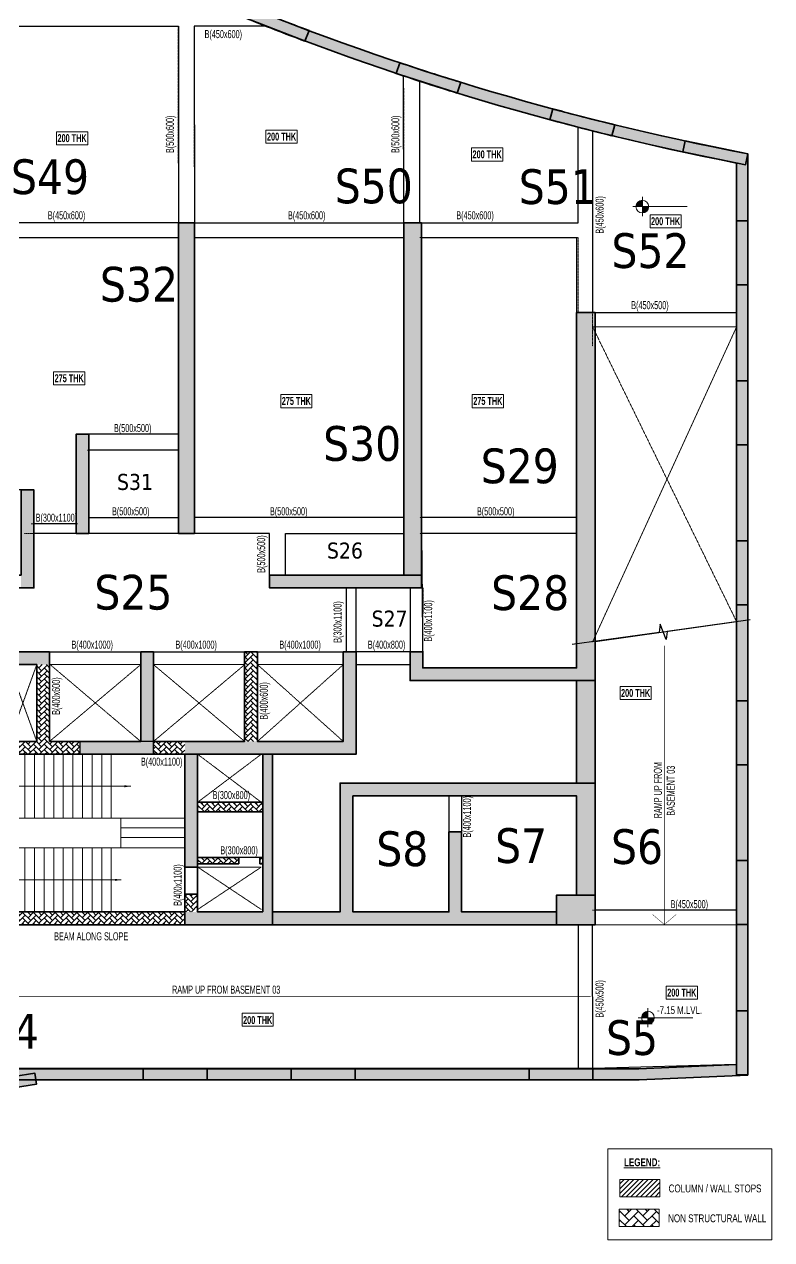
# Model space of a CAD drawing. Header units: millimetres. Extents: x -6 to 67277, y 15 to 62599.
# Drawn here: x 43909 to 67277, y 3937 to 41912 of the extents above; entities that cross this region are included whole.
import ezdxf

# ---------------------------------------------------------------- set-up
doc = ezdxf.new("R2010")
doc.units = ezdxf.units.MM
doc.linetypes.add('HIDDEN', pattern=[0.375, 0.25, -0.125])
doc.linetypes.add('HIDDEN2', pattern=[0.1875, 0.125, -0.0625])
for name, color, linetype, lineweight in [('A-ANNO-DIMS', 8, 'Continuous', 15), ('A-DETL-MISC', 35, 'Continuous', 15), ('A-FLOR-IDEN', 11, 'Continuous', 9), ('A-HIDD-ABVE', 8, 'HIDDEN', 20), ('A-HIDD-BELW', 8, 'HIDDEN2', 20), ('G-____-____-DIMS', 7, 'Continuous', 9), ('G-ANNO-TEXT', 231, 'Continuous', 9), ('S-BEAM', 7, 'Continuous', 18), ('S-BEAM-IDEN', 2, 'Continuous', 9), ('S-COL HATCH', 9, 'Continuous', 0), ('S-COLS', 5, 'Continuous', 35)]:
    doc.layers.add(name, color=color, linetype=linetype, lineweight=lineweight)
doc.layers.add('changes', color=7, linetype='Continuous')
doc.layers.add('SUNK SLAB', color=8, linetype='Continuous')
doc.styles.add('Dim.s & Anno.(Misc.)', font='ARIALN.TTF')
doc.styles.add('Swis721 LtCn BT', font='swisscl.ttf', dxfattribs={"width": 0.9, "height": 233.3551617873649})
doc.styles.add('Swis721 LtCn BT_1', font='swisscl.ttf', dxfattribs={"height": 239.9999999999999})
doc.styles.add('Swis721 LtCn BT_2', font='swisscl.ttf', dxfattribs={"height": 244.9922958397534})
doc.styles.add('Swis721 LtCn BT_B', font='', dxfattribs={"width": 0.9, "height": 246.9183359013865})
doc.styles.get('Swis721 LtCn BT_B').set_extended_font_data('Swis721 LtCn BT', bold=True)
doc.dimstyles.new('A-GFC-100', dxfattribs={"dimscale": 100, "dimtxt": 1.75, "dimasz": 1.5, "dimexe": 1.5, "dimexo": 0, "dimgap": 1, "dimtad": 1, "dimdsep": 46, "dimtxsty": 'Dim.s & Anno.(Misc.)', "dimblk": 'ARCHTICK', "dimcen": 0, "dimdle": 1.5, "dimclrd": 256, "dimclre": 8, "dimclrt": 6, "dimazin": 2, "dimtfac": 1, "dimtix": 1, "dimtmove": 2, "dimatfit": 3, "dimfxl": 1, "dimtolj": 1, "dimlwd": -1, "dimlwe": 9, "dimarcsym": 0})
pattern_1 = [(45, (-31794446.85298591, 20735559.74809882), (0, 169.7056274847714), [360, -120]), (135, (-31794362.00017216, 20735644.60091257), (1.33e-14, 169.7056274847714), [360, -120])]

# ---------------------------------------------------------------- blocks, each defined once
blk = doc.blocks.new('_ARCHTICK')
at = {"color": 0, "linetype": 'ByBlock', "const_width": 0.15}
blk.add_lwpolyline([(-0.5, -0.5), (0.5, 0.5)], dxfattribs=at)
blk = doc.blocks.new('A$C31bf04c8')
at = {"layer": 'S-COL HATCH', "transparency": 33554687}
h = blk.add_hatch(color=256, dxfattribs=at)
h.dxf.hatch_style = 1
edge = h.paths.add_edge_path()
edge.add_line((-12645.22190790623, -10575.19985628128), (46759.53647775203, -10575.19985628128))
edge.add_line((46759.53647775203, -10575.19985628128), (50154.77851886302, -10425.00601053238))
edge.add_line((50154.77851886302, -10425.00601053238), (50154.77851886302, 18362.28214049339))
edge.add_arc((65982.97857690603, 101150.6081447527), 84287.8332837242, 235.3318360843077, 259.1763076908551, ccw=False)
edge.add_arc((-8446.611141368747, 268.2098512127995), 41199.68046838963, 49.9961516128636, 101.0852321286915)
edge.add_line((-16368.03390341252, 40699.19712734222), (-15227.48269014805, 21150.0005850792))
edge.add_line((-15227.48269014805, 21150.0005850792), (-12645.22190790623, 21150.00058484077))
edge.add_line((-12645.22190790623, 21150.00058484077), (-12645.22190790623, -10575.19985628128))
edge = h.paths.add_edge_path(flags=16)
edge.add_line((-12295.22190838307, -10225.19985580444), (46751.79886502772, -10225.19985580444))
edge.add_line((46751.79886502772, -10225.19985580444), (49804.77851838618, -10090.14652299881))
edge.add_line((49804.77851838618, -10090.14652299881), (49804.77851838618, 18073.36296987534))
edge.add_arc((65982.9785742499, 101150.6081398986), 84637.83327854906, 235.3207608542366, 258.9803174311657, ccw=False)
edge.add_arc((-8446.611140910538, 268.2098531685769), 40849.68046623029, 49.97334944151059, 100.6567920093794)
edge.add_line((-16000.76089220494, 40413.33677697181), (-14897.30743341893, 21500.00058507919))
edge.add_line((-14897.30743341893, 21500.00058507919), (-12295.22190838307, 21500.00058460236))
edge.add_line((-12295.22190838307, 21500.00058460236), (-12295.22190838307, -10225.19985580444))
h = blk.add_hatch(color=256, dxfattribs=at)
h.dxf.hatch_style = 1
h.paths.add_polyline_path([(36309.7524298653, 21881.72621195018), (36441.37668698281, 22209.28438184038, -0.0060148017713095), (34576.22656182572, 22931.67414105311), (34444.98130914941, 22605.0591201894, 0.006030345616494)])
h = blk.add_hatch(color=256, dxfattribs=at)
h.dxf.hatch_style = 1
h.paths.add_polyline_path([(41069.59452968091, 20258.57727995887), (41181.79505573586, 20594.16746113077, -0.0060147708890324), (39277.29233469814, 21205.28147134558), (39165.15158186108, 20869.87012461201, 0.0060303457567743)])
h = blk.add_hatch(color=256, dxfattribs=at)
h.dxf.hatch_style = 1
h.paths.add_polyline_path([(45906.3900215365, 18925.80282298103), (46001.80741254613, 19265.37358707189, -0.0060158293301337), (44064.28255045786, 19763.36587971449), (43968.71632428839, 19423.26551262289, 0.006031451040052)])
h = blk.add_hatch(color=256, dxfattribs=at)
h.dxf.hatch_style = 1
h.paths.add_polyline_path([(48195.26784691587, 18762.7021320723), (48125.19449844583, 18419.78854798898), (50084.70069069042, 18019.36941334233), (50154.77403916046, 18362.28299696371)])
h = blk.add_hatch(color=256, dxfattribs=at)
h.dxf.hatch_style = 1
h.paths.add_polyline_path([(50154.77403869479, 16269.2822600007), (49804.77403860167, 16269.2822600007), (49804.77403860167, 14269.2822600007), (50154.77403869479, 14269.2822600007)])
h = blk.add_hatch(color=256, dxfattribs=at)
h.dxf.hatch_style = 1
h.paths.add_polyline_path([(49804.77403860167, 9269.282260000706), (50154.77403869479, 9269.282260000706), (50154.77403869479, 11269.2822600007), (49804.77403860167, 11269.2822600007)])
h = blk.add_hatch(color=256, dxfattribs=at)
h.dxf.hatch_style = 1
h.paths.add_polyline_path([(50154.77403869479, 6269.282260000705), (49804.77403860167, 6269.282260000705), (49804.77403860167, 4269.282260000705), (50154.77403869479, 4269.282260000705)])
h = blk.add_hatch(color=256, dxfattribs=at)
h.dxf.hatch_style = 1
h.paths.add_polyline_path([(50154.77403869479, 1269.282260000706), (49804.77403860167, 1269.282260000706), (49804.77403860167, -730.7177399992943), (50154.77403869479, -730.7177399992943)])
h = blk.add_hatch(color=256, dxfattribs=at)
h.dxf.hatch_style = 1
h.paths.add_polyline_path([(49804.77403860167, -5724.030083488673), (50154.77403916046, -5724.030083488673), (50154.77403916046, -3724.030083488673), (49804.77403860167, -3724.030083488673)])
h = blk.add_hatch(color=256, dxfattribs=at)
h.dxf.hatch_style = 1
h.paths.add_polyline_path([(49804.77467297017, -10420.82390606031), (50154.77467352897, -10420.82390606031), (50154.77467352897, -8420.823906060308), (49804.77467297017, -8420.823906060308)])
h = blk.add_hatch(color=256, dxfattribs=at)
h.dxf.hatch_style = 1
h.paths.add_polyline_path([(31254.68912032992, -10224.03008209169), (31254.68912079558, -10574.03008265048), (33254.68912032992, -10574.03008265048), (33254.68912126124, -10224.03008209169)])
h = blk.add_hatch(color=256, dxfattribs=at)
h.dxf.hatch_style = 1
h.paths.add_polyline_path([(35879.76312229038, -10224.03008209169), (35879.76312275603, -10574.03008265048), (37879.76312229037, -10574.03008265048), (37879.7631232217, -10224.03008209169)])
h = blk.add_hatch(color=256, dxfattribs=at)
h.dxf.hatch_style = 1
h.paths.add_polyline_path([(43314.71465666219, -10224.03008618206), (43314.71465712786, -10574.03008674085), (45314.7146566622, -10574.03008674085), (45314.71465759351, -10224.03008618206)])
h = blk.add_hatch(color=256, dxfattribs=at)
h.dxf.hatch_style = 1
h.paths.add_polyline_path([(25885.91601011902, -10678.2072516866), (25941.59233068675, -11023.75051563233), (27916.12526924908, -10705.60011218861), (27860.44894868136, -10360.05684824288)])
at = {"layer": 'S-COLS', "elevation": -6.406737e-10}
blk.add_lwpolyline([(-12645.22190790623, -10575.19985628128), (46759.53647775203, -10575.19985628128), (50154.77851886302, -10425.00601053238), (50154.77851886302, 18362.28214049339, -0.104418166803797), (18038.15277118236, 31827.21730065346, 0.2266855225477514), (-16368.03390341252, 40699.19712734222), (-15227.48269014805, 21150.0005850792), (-12645.22190790623, 21150.00058484077)], format="xyb", close=True, dxfattribs=at)
at = {"layer": 'S-COLS'}
blk.add_lwpolyline([(-12295.22190838307, -10225.19985580444), (46751.79886502772, -10225.19985580444), (49804.77851838618, -10090.14652299881), (49804.77851838618, 18073.36296987534, -0.1036025941680122), (17825.60995406657, 31548.66370105744, 0.2248253873117498), (-16000.76089220494, 40413.33677697181), (-14897.30743341893, 21500.00058507919), (-12295.22190838307, 21500.00058460236)], format="xyb", close=True, dxfattribs=at)
at = {"layer": 'S-COLS', "elevation": -4.87149e-10}
for points in [[(36441.37667029351, 22209.28438807651, -0.0060148017177295), (34576.22656182572, 22931.67414105311), (34444.98130914941, 22605.0591201894, 0.006030345616494), (36309.7524298653, 21881.72621195018), (36441.37668705732, 22209.28438202292)], [(39165.15159862116, 20869.87011900917, 0.0060303457034982), (41069.59452968091, 20258.57727995887), (41181.79505573586, 20594.16746113077, -0.0060147708890324), (39277.29233469814, 21205.28147134558), (39165.15158185736, 20869.8701245971)], [(46001.80739581585, 19265.37359115854, -0.0060158292783498), (44064.28255045786, 19763.36587971449), (43968.71632428839, 19423.26551262289, 0.006031451040052), (45906.3900215365, 18925.80282298103), (46001.80741257966, 19265.37358719855)]]:
    blk.add_lwpolyline(points, format="xyb", dxfattribs=at)
for points in [[(48195.26784691587, 18762.7021320723), (50154.77403916046, 18362.28299696371), (50084.70069069042, 18019.36941334233), (48125.19449844583, 18419.78854798898), (48195.26784691587, 18762.7021320723)], [(25885.91601011902, -10678.2072516866), (25941.59233068675, -11023.75051563233), (27916.12526924908, -10705.60011218861), (27860.44894868136, -10360.05684824288), (25885.91601011902, -10678.2072516866)]]:
    blk.add_lwpolyline(points, dxfattribs=at)
at = {"layer": 'S-COLS'}
for points, elevation in [([(49804.77403860167, 16269.2822600007), (50154.77403869479, 16269.2822600007), (50154.77403869479, 14269.2822600007), (49804.77403860167, 14269.2822600007)], -4.87149e-10), ([(49804.77403860167, 11269.2822600007), (50154.77403869479, 11269.2822600007), (50154.77403869479, 9269.282260000706), (49804.77403860167, 9269.282260000706)], -4.87149e-10), ([(49804.77403860167, 6269.282260000705), (50154.77403869479, 6269.282260000705), (50154.77403869479, 4269.282260000705), (49804.77403860167, 4269.282260000705)], -4.87149e-10), ([(49804.77403860167, 1269.282260000706), (50154.77403869479, 1269.282260000706), (50154.77403869479, -730.7177399992943), (49804.77403860167, -730.7177399992943)], -4.87149e-10), ([(49804.77403860167, -3724.030083488673), (50154.77403916046, -3724.030083488673), (50154.77403916046, -5724.030083488673), (49804.77403860167, -5724.030083488673)], -4.87149e-10), ([(49804.77467297017, -8420.823906060308), (50154.77467352897, -8420.823906060308), (50154.77467352897, -10420.82390606031), (49804.77467297017, -10420.82390606031)], -4.86958e-10), ([(31254.68912032992, -10224.03008209169), (33254.68912126124, -10224.03008209169), (33254.68912032992, -10574.03008265048), (31254.68912079558, -10574.03008265048)], -4.87149e-10), ([(35879.76312229038, -10224.03008209169), (37879.7631232217, -10224.03008209169), (37879.76312229037, -10574.03008265048), (35879.76312275603, -10574.03008265048)], -4.87149e-10), ([(43314.71465666219, -10224.03008618206), (45314.71465759351, -10224.03008618206), (45314.7146566622, -10574.03008674085), (43314.71465712786, -10574.03008674085)], 3.293981e-10)]:
    blk.add_lwpolyline(points, close=True, dxfattribs=dict(at, elevation=elevation))
blk = doc.blocks.new('Spot Elevations - M_Spot Elevation - Target Filled-23738-FIRST FLOOR  FRAMING PLAN _NTA_')
at = {"layer": 'G-____-____-DIMS'}
h = blk.add_hatch(color=256, dxfattribs=at)
edge = h.paths.add_edge_path(flags=0)
edge.add_line((1.6e-15, 0), (-1.999999999999998, 0))
edge.add_arc((-2.6e-15, 1.9e-15), 1.999999999999994, 90.00000000000023, 180.0000000000001, ccw=False)
edge.add_line((1.6e-15, 1.999999999999998), (1.6e-15, 0))
h = blk.add_hatch(color=256, dxfattribs=at)
edge = h.paths.add_edge_path(flags=0)
edge.add_line((1.6e-15, 0), (2.000000000000003, 0))
edge.add_arc((9e-15, -5.8e-15), 1.999999999999992, 269.9999999999993, 359.99999999999983, ccw=False)
edge.add_line((1.6e-15, -1.999999999999999), (1.6e-15, 0))
for p, q in [((-2.999999999999997, 0), (14, 0)), ((1.9e-15, -2.999999999999999), (1.9e-15, 2.999999999999999))]:
    blk.add_line(p, q, dxfattribs=at)
blk.add_circle((1.6e-15, 0), 2.000000000000001, dxfattribs=at)
blk = doc.blocks.new('A$C0921b736')
at = {"layer": 'S-COL HATCH', "transparency": 33554687}
h = blk.add_hatch(color=256, dxfattribs=at)
h.dxf.hatch_style = 1
h.paths.add_polyline_path([(40725.02864983677, 12975.20534372329), (40225.0033364594, 12975.20534372329), (40225.0033364594, 22675.20470356941), (40725.02864983677, 22675.20470356941)])
h = blk.add_hatch(color=256, dxfattribs=at)
h.dxf.hatch_style = 1
h.paths.add_polyline_path([(43075.00274947285, 11675.21372389793), (43075.00274947285, 11275.20037937164), (47825.00000723079, 11275.19818034023), (47825.00000723079, 11675.21152486652)])
h.paths.add_polyline_path([(47825.00030091405, 22675.20278692245), (47275.00030043721, 22675.20278692245), (47275.00000265241, 11675.21276182309), (47825.00000312924, 11675.21276182309)])
h = blk.add_hatch(color=256, dxfattribs=at)
h.dxf.hatch_style = 1
h.paths.add_polyline_path([(53250.00261548161, 8375.199839565903), (53250.00645974278, 19875.20501825586), (52675.00646021962, 19875.20503497123), (52675.00266996026, 8775.19985628128), (47865.00030091405, 8775.19985628128), (47865.00030091405, 9275.199857234955), (47464.94573882222, 9275.19985723123), (47464.94573882222, 8375.199856277555)])
h = blk.add_hatch(color=256, dxfattribs=at)
h.dxf.hatch_style = 1
h.paths.add_polyline_path([(37425.00368236005, 16075.19993472099), (37025.00355246663, 16075.19992899895), (37025.0036931336, 12975.20483279228), (37425.0036931336, 12975.20483279228)])
h = blk.add_hatch(color=256, dxfattribs=at)
h.dxf.hatch_style = 1
h.paths.add_polyline_path([(35305.00352004171, 11675.19985628128), (35305.00352004171, 11275.19985723495), (35705.00352004171, 11275.19985723495), (35705.00352004171, 14335.19997906685), (35305.00352004171, 14335.19997906685)])
h = blk.add_hatch(color=256, dxfattribs=at)
h.dxf.hatch_style = 1
h.paths.add_polyline_path([(36195.00383475423, 9275.199857234955), (32424.98373511434, 9275.199857234955), (32424.98373511434, 8875.199853420258), (36195.00383475423, 8875.199853420258)])
h = blk.add_hatch(color=256, dxfattribs=at)
h.dxf.hatch_style = 1
h.paths.add_polyline_path([(39445.00383475423, 9275.199857234955), (39045.00383378938, 9275.199857234955), (39045.00383378938, 6475.199453752487), (39445.00383475423, 6475.199453752487)])
h = blk.add_hatch(color=256, dxfattribs=at)
h.dxf.hatch_style = 1
h.paths.add_polyline_path([(40425.00396037474, 6075.199857231229), (40425.00396037474, 6475.199857234954), (45379.36065390706, 6475.199857234954), (45379.35989345982, 9275.19929081574), (45779.36065390706, 9275.19929081574), (45779.36065390706, 6075.199853420258)])
at = {"layer": 'S-COL HATCH'}
h = blk.add_hatch(dxfattribs=at)
h.set_pattern_fill('AR-HBONE', color=256, scale=30)
h.set_pattern_definition(pattern_1)
h.paths.add_polyline_path([(42695.00383379683, 6475.199453752487), (42295.00383093953, 6475.199453752487), (42295.00383093953, 9275.199857234955), (42695.00383379683, 9275.199857234955)])
h = blk.add_hatch(dxfattribs=at)
h.set_pattern_fill('AR-HBONE', color=256, scale=30)
h.set_pattern_definition(pattern_1)
h.paths.add_polyline_path([(34925.00383475423, 8875.199451070279), (34625.00383475423, 8875.199451070279), (34625.00383378938, 7775.199857234955), (32825.00347719714, 7775.199370574206), (32825.003389325, 8100.199857234954), (32525.00383475423, 8100.199857234954), (32525.00383475423, 7397.699796199798), (32825.0035792552, 7397.699796199798), (32825.00317355618, 7475.199857234954), (34625.00383378566, 7475.199857234954), (34625.00384004042, 6375.199853420258), (32825.00382754952, 6375.199853420258), (32825.00382754952, 6452.699792385101), (32525.00383475423, 6452.699792385101), (32525.00383378938, 6075.199857242406), (37145.00383379311, 6075.199853420258), (37145.00383379311, 6475.199453752487), (34925.00383378938, 6475.199453752487)])
h = blk.add_hatch(dxfattribs=at)
h.set_pattern_fill('AR-HBONE', color=256, scale=30)
h.set_pattern_definition(pattern_1)
h.paths.add_polyline_path([(36195.00383378938, 6475.199453752487), (35795.00383093953, 6475.199453752487), (35795.00383093953, 8875.199445910752), (36195.00383378938, 8875.199445910752)])
at = {"layer": 'S-COL HATCH', "transparency": 33554687}
h = blk.add_hatch(color=256, dxfattribs=at)
h.dxf.hatch_style = 1
h.paths.add_polyline_path([(39445.00343366712, 6475.199453752487), (37145.00383379311, 6475.199453752487), (37145.00383379311, 6075.199857234955), (39445.00343366712, 6075.199857234955)])
at = {"layer": 'S-COL HATCH'}
h = blk.add_hatch(dxfattribs=at)
h.set_pattern_fill('AR-HBONE', color=256, scale=30)
h.set_pattern_definition(pattern_1)
h.paths.add_polyline_path([(39445.00343366712, 6475.199453752487), (40425.00396037474, 6475.199453752487), (40425.00396037474, 6075.199853420258), (39445.00343366712, 6075.199853420258)])
at = {"layer": 'S-COL HATCH', "transparency": 33554687}
h = blk.add_hatch(color=256, dxfattribs=at)
h.dxf.hatch_style = 1
h.paths.add_polyline_path([(40425.00396037474, 6075.199853420258), (40825.00016829744, 6075.199853420258), (40825.00396037474, 6075.197065066546), (40825.00396037474, 4575.199855804443), (40825.00395882874, 4575.199855804443), (40825.00395882874, 4275.199855804443), (40825.00395968184, 2550.19985723123), (40425.00396037474, 2550.19985723123)])
h = blk.add_hatch(color=256, dxfattribs=at)
h.dxf.hatch_style = 1
h.paths.add_polyline_path([(42864.97400055453, 6075.199853420258), (43164.94573846459, 6075.199853420258), (43164.94573846459, 750), (42864.94573852047, 750), (40425.00396037474, 750), (40425.00396037474, 1150), (42864.94757630303, 1150), (42864.95538688451, 2850.000059019775), (42864.96354975551, 2850.000059001148), (42864.95549358055, 2850.005689714104)])
h = blk.add_hatch(color=256, dxfattribs=at)
h.dxf.hatch_style = 1
h.paths.add_polyline_path([(52675.00135013833, 4775.19985723868), (52675.00030091404, 1674.807420015335), (53250.00030043721, 1674.807420015335), (53250.00154577195, 5175.197100766003), (45279.36065390706, 5175.199856281281), (45279.36065390706, 1149.942919988185), (43164.94764410331, 1149.942919988185), (43164.94573852792, 749.9999992847441), (52050.00030043721, 749.9999992847441), (52050.00030043721, 1149.942919988185), (49079.36065390706, 1149.942919988185), (49079.36065390706, 3647.810049057007), (48679.32475188374, 3647.810049057007), (48679.32475188374, 1149.942919988185), (45679.36065390706, 1149.942919988185), (45679.36065390706, 4775.199857234954)])
at = {"layer": 'S-COL HATCH'}
h = blk.add_hatch(dxfattribs=at)
h.set_pattern_fill('AR-HBONE', color=256, scale=30)
h.set_pattern_definition(pattern_1)
h.paths.add_polyline_path([(40825.00395882874, 4275.199855804443), (42864.96193709224, 4275.199855916201), (42864.96331324428, 4575.199855916202), (40825.00395882874, 4575.199855804443)])
h = blk.add_hatch(dxfattribs=at)
h.set_pattern_fill('AR-HBONE', color=256, scale=30)
h.set_pattern_definition(pattern_1)
h.paths.add_polyline_path([(42114.95826495439, 2850.000288724899), (42114.95826447754, 2650.000288724899), (40825.0039601624, 2650.048025220633), (40825.0039601624, 2850.000288724899)])
h = blk.add_hatch(dxfattribs=at)
h.set_pattern_fill('AR-HBONE', color=256, scale=30)
h.set_pattern_definition(pattern_1)
h.paths.add_polyline_path([(42764.95659396052, 2850.000288724899), (42864.95539010316, 2850.000059001148), (42864.95447120815, 2650.000059001148), (42764.95659396052, 2650.000288963318)])
h = blk.add_hatch(dxfattribs=at)
h.set_pattern_fill('AR-HBONE', color=256, scale=30)
h.set_pattern_definition(pattern_1)
h.paths.add_polyline_path([(40425.00396037474, 1700.045884158462), (40825.00396037474, 1700.045884158462), (40825.00396037474, 1150), (40425.00396037474, 1150)])
at = {"layer": 'S-COL HATCH', "transparency": 33554687}
h = blk.add_hatch(color=256, dxfattribs=at)
h.dxf.hatch_style = 1
h.paths.add_polyline_path([(53250.00030043721, 1674.807420015335), (53250.00030043721, 749.9999992847441), (52050.00030043721, 749.9999992847441), (52050.00030043721, 1674.807420015335)])
at = {"layer": 'S-COL HATCH'}
h = blk.add_hatch(dxfattribs=at)
h.set_pattern_fill('AR-HBONE', color=256, scale=30)
h.set_pattern_definition(pattern_1)
h.paths.add_polyline_path([(40425.00396037474, 1150), (32825.00383379311, 1150), (32825.00383379311, 750), (40425.00396037474, 750)])
at = {"layer": 'changes'}
blk.add_lwpolyline([(39445.00343366712, 6475.199453752487), (37145.00383379311, 6475.199453752487), (37145.00383379311, 6075.199857234955), (39445.00343366712, 6075.199857234955)], close=True, dxfattribs=at)
at = {"layer": 'S-COLS'}
for p, q in [((40825.00396037474, 2550.19985723123), (40425.00781095028, 2550.19985723123)), ((40825.00396037474, 1700.045884158462), (40425.00396037474, 1700.045884158462))]:
    blk.add_line(p, q, dxfattribs=at)
for points in [[(29725.00351956487, 11275.19985723495), (29725.00351956487, 22675.19536566734), (30125.0035200417, 22675.19536566734), (30125.0035200417, 15825.19997811317), (31675.00752595067, 15825.19997811317), (31675.00752595067, 15425.19675477594), (30125.0035200417, 15425.19675477594), (30125.0035200417, 12785.19997835159), (32805.00351813436, 12785.19997835159), (32805.00351813436, 11675.19985628128), (35305.00352004171, 11675.19985628128), (35305.00352004171, 14335.19997906685), (35705.00352004171, 14335.19997906685), (35705.00352004171, 11275.19985723495), (29725.00351956487, 11275.19985723495)], [(47825.00000312924, 11675.21276182309), (47825.00030091405, 22675.20278692245), (47275.00030043721, 22675.20278692245), (47275.00000265241, 11675.21276182309), (47825.00000312924, 11675.21276182309)], [(36195.00383475423, 9275.199857234955), (32424.98373511434, 9275.199857234955)], [(34625.00383475423, 6075.199853420258), (45779.36065390706, 6075.199853420258), (45779.36065390706, 9275.199857234955), (45379.36065390706, 9275.199857234955), (45379.36065390706, 6475.199857234954), (42695.00383475422, 6475.199857234954), (42695.00383475422, 9275.199857234955)], [(39045.00383093953, 9275.199857234955), (39045.00383093953, 6475.199857234954), (36195.00383475423, 6475.199857234954), (36195.00383475423, 9275.199857234955)], [(39445.00383475423, 9275.199857234955), (39045.00383093953, 9275.199857234955)], [(42295.00383093953, 9275.199857234955), (42295.00383093953, 6475.199857234954), (39445.00383475423, 6475.199857234954), (39445.00383475423, 9275.199857234955)], [(42695.00383475422, 9275.199857234955), (42295.00383093953, 9275.199857234955)], [(40825.00396037474, 750), (40425.00396037474, 750), (40425.00396037474, 6075.199857231229)], [(40825.00396037474, 6075.199857231229), (40825.00396037474, 1150)], [(43164.97111108898, 6075.199857234955), (43164.94573852792, 750), (42864.94573852047, 750)], [(42864.94757630303, 1150), (42864.97020493075, 6075.199857234955)], [(53250.00154577195, 5175.197100661694), (53250.00030043721, 1674.807420015335), (52675.00030091404, 1674.807420015335), (52675.00135013833, 4775.19985723868), (45679.36065390706, 4775.199857234954), (45679.36065390706, 1149.942919988185), (48679.32475188374, 1149.942919988185), (48679.32475188374, 3647.810049057007), (49079.36065390706, 3647.810049057007), (49079.36065390706, 1149.942919988185), (52050.00030043721, 1149.942919988185), (52050.00030043721, 749.9999992847441), (43164.94573852792, 749.9999992847441)], [(43164.94764410331, 1149.942919988185), (45279.36065390706, 1149.942919988185), (45279.36065390706, 5175.199856281281), (53250.00154577195, 5175.197100766003)], [(40825.00290454179, 2850.000288724899), (42114.95826495439, 2850.000288724899)], [(42114.95826495439, 2850.000288724899), (42114.95826447754, 2650.000288724899)], [(42764.95826400071, 2650.000288963318), (42764.95826400071, 2850.000288724899)], [(42764.95826400071, 2850.000288724899), (42864.96354975551, 2850.000059001148)], [(42114.95826400071, 2650.000288724899), (40825.0001097992, 2650.048025369644)], [(42864.95446886867, 2650.000059001148), (42764.95826113968, 2650.000288963318)], [(32825.00383379311, 1150), (40425.00396037474, 1150), (40425.00396037474, 750), (30125.00351956487, 750)], [(40825.00396037474, 1150), (42864.94573852047, 1150)], [(42864.94573852047, 750), (40825.00396037474, 750)]]:
    blk.add_lwpolyline(points, dxfattribs=at)
for points, elevation in [([(40725.02864983677, 12975.20534372329), (40225.0033364594, 12975.20534372329), (40225.0033364594, 22675.20470356941), (40725.02864983677, 22675.20470356941)], -7.379508e-10), ([(37425.00368236005, 16075.19993472099), (37025.00355246663, 16075.19992899895), (37025.0036931336, 12975.20483279228), (37425.0036931336, 12975.20483279228)], -7.381996e-10), ([(43075.00274947285, 11675.21372389793), (47825.00000723079, 11675.21152486652), (47825.00000723079, 11275.19818034023), (43075.00274947285, 11275.20037937164)], -4.083295e-10), ([(53250.00030043721, 749.9999992847441), (52050.00030043721, 749.9999992847441), (52050.00030043721, 1674.807420015335), (53250.00030043721, 1674.807420015335)], 4.083295e-10)]:
    blk.add_lwpolyline(points, close=True, dxfattribs=dict(at, elevation=elevation))
for points in [[(53250.00261548161, 8375.19985628128), (47464.94573882222, 8375.199856277555), (47464.94573882222, 9275.19985723123), (47865.00030091405, 9275.199857234955), (47865.00030091405, 8775.19985628128), (52675.00266996026, 8775.19985628128), (52675.00646021962, 19875.20503497123), (53250.00645974278, 19875.20503497123)], [(35795.00383093953, 6475.199857234954), (34925.00383475423, 6475.199857234954), (34925.00383475423, 8875.199853420258), (35795.00383093953, 8875.199853420258)], [(40825.00395882874, 4575.199855804443), (42864.96331324428, 4575.199855916202), (42864.96193709224, 4275.199855916201), (40825.00395882874, 4275.199855804443)]]:
    blk.add_lwpolyline(points, close=True, dxfattribs=at)
blk = doc.blocks.new('A$C40398dd4')
at = {"layer": 'A-ANNO-DIMS', "ltscale": 500, "elevation": 4.012329e-10}
blk.add_lwpolyline([(5809.928524971009, 999.960521697998), (6600.000063419343, 1000.017378807068), (6599.994907855988, 1564.949750185013)], dxfattribs=at)
at = {"layer": 'A-DETL-MISC'}
for p, q in [((2300.000124931335, 4925.211443424225), (2300.000124931335, 2925.211443424225)), ((2600.000124931336, 4925.211443424225), (2600.000124931336, 2925.211443424225)), ((2900.000124931336, 4925.211443424225), (2900.000124931336, 2925.211443424225)), ((3200.000126838684, 4925.211443424225), (3200.000126838684, 2925.211443424225)), ((3500.000124931336, 4925.211443424225), (3500.000124931336, 2925.211443424225)), ((3800.000124931336, 4925.211443424225), (3800.000124931336, 2925.211443424225)), ((4100.000124931336, 4925.211443424225), (4100.000124931336, 2925.211443424225)), ((4400.000124931335, 4925.211443424225), (4400.000124931335, 2925.211443424225)), ((4700.000126838683, 4925.211443424225), (4700.000126838683, 2925.211443424225)), ((5000.000124931336, 4925.211443424225), (5000.000124931336, 2925.211443424225)), ((5300.000124931336, 4925.109315156936), (5300.000124931336, 2925.223028182984)), ((2300.000124931335, 0.0057928562164307), (2300.000124931335, 2000.005792856216)), ((2600.000124931336, 0.0057928562164307), (2600.000124931336, 2000.005792856216)), ((2900.000124931336, 0.0057928562164307), (2900.000124931336, 2000.005792856216)), ((3200.000126838684, 0.0057928562164307), (3200.000126838684, 2000.005792856216)), ((3500.000124931336, 0.0057928562164307), (3500.000124931336, 2000.005792856216)), ((3800.000124931336, 0.0057928562164307), (3800.000124931336, 2000.005792856216)), ((4100.000124931336, 0.0057928562164307), (4100.000124931336, 2000.005792856216)), ((4400.000124931335, 0.0057928562164307), (4400.000124931335, 2000.005792856216)), ((4700.000126838683, 0.0057928562164307), (4700.000126838683, 2000.005792856216)), ((5000.000124931336, 0.0057928562164307), (5000.000124931336, 2000.005792856216)), ((5300.000124931336, 0.1079204082489014), (5300.000124931336, 1999.994207382202))]:
    blk.add_line(p, q, dxfattribs=at)
for points in [[(2000.000124931335, 2925.217235565185), (0, 2925.217235565185)], [(5599.999998569488, 2925.217235565185), (7600.000124931336, 2925.217235565185)], [(2000.000124931335, 2625.217235565186), (0, 2625.217235565186)], [(2000.000124931335, 2325.217235326767), (0, 2325.217235326767)], [(5599.999998569488, 2625.217235565186), (7600.000124931336, 2625.217235565186)], [(5599.999998569488, 2325.217235326767), (7600.000124931336, 2325.217235326767)]]:
    blk.add_lwpolyline(points, dxfattribs=at)
blk.add_lwpolyline([(5599.999998569488, 2925.217235565185), (5599.999998569488, 2000.011585474014), (2000.000124931335, 2000.005792856216), (2000.000124931335, 2925.211443424225)], close=True, dxfattribs=at)
at = {"layer": 'A-DETL-MISC', "elevation": 4.012329e-10}
for points in [[(2000.000124931335, 2000.011585474014), (0, 2000.011585474014)], [(5599.999998569488, 2000.011585474014), (7600.000124931336, 2000.011585474014)]]:
    blk.add_lwpolyline(points, dxfattribs=at)
at = {"layer": 'A-ANNO-DIMS', "ltscale": 500}
for points in [[(1688.385704517364, 3925.211443424225), (5509.928524971009, 3925.16617178917)], [(6599.994907855988, 1564.949750185013), (6600.040178775788, 3126.397791862488)], [(1988.385702610016, 1000.005792856216), (5809.928524971009, 999.960521697998)]]:
    blk.add_leader(points, dimstyle='A-GFC-100', override={"dimasz": 2, "dimtad": 0, "dimfxl": 0.18, "dimarcsym": 1}, dxfattribs=at)

msp = doc.modelspace()

# ---------------------------------------------------------------- hatches: boundary and pattern name
at = {"layer": 'S-COL HATCH', "transparency": 33554687}
h = msp.add_hatch(color=256, dxfattribs=at)
h.dxf.hatch_style = 1
h.paths.add_polyline_path([(61753.7375004854, 21404.08202768591), (61178.73623514584, 21404.08202768591), (61178.73637342862, 18204.07937156137), (61753.73763876817, 18204.07937156137)])
at = {"layer": 'SUNK SLAB'}
h = msp.add_hatch(dxfattribs=at)
h.set_pattern_fill('ANSI31', color=8, scale=850, style=0)
h.set_pattern_definition([(45, (-31296073.27782018, 20970834.40427014), (-75.13009550107068, 75.13009550107068), [])])
h.paths.add_polyline_path([(63776.95408479533, 5820.938456983384), (63776.95408479533, 5279.707469062026), (62527.26834208927, 5279.707469062026), (62527.26834208927, 5820.938456983384)], flags=0)
h = msp.add_hatch(dxfattribs=at)
h.set_pattern_fill('AR-HBONE', color=8, scale=50, style=0)
h.set_pattern_definition([(45, (-31296089.86046204, 20968416.64429624), (0, 282.842712474619), [600, -200]), (135, (-31295948.4391058, 20968558.06565249), (2.22e-14, 282.842712474619), [600, -200])])
h.paths.add_polyline_path([(63760.37144294045, 4888.050576497879), (63760.37144294045, 4346.819588576521), (62510.68570023439, 4346.819588576521), (62510.68570023439, 4888.050576497879)], flags=0)

# ---------------------------------------------------------------- linework, layer by layer
at = {"elevation": -1.1425069e-09}
msp.add_lwpolyline([(66608.29196046702, 23308.96123401922), (64006.85805787555, 22945.18068720502), (63979.58306373319, 22688.93407806483), (63786.54212714395, 23166.80455926535), (63759.26713300905, 22910.55795012516), (61039.58572037182, 22530.24185196784)], dxfattribs=at)
at = {"layer": 'A-FLOR-IDEN', "color": 8, "flags": 128}
for points, elevation in [([(45891.18076039515, 38557.57260545072), (45891.18076039515, 38145.74720862609), (44913.68076039514, 38145.74720862609), (44913.68076039514, 38557.57260545072)], -7.376485e-10), ([(45891.18076039515, 38557.57260545072), (45891.18076039515, 38145.74720862609), (44913.68076039514, 38145.74720862609), (44913.68076039514, 38557.57260545072)], -7.376485e-10), ([(52442.68076039515, 38606.07260545072), (52442.68076039515, 38194.24720862609), (51465.18076039514, 38194.24720862609), (51465.18076039514, 38606.07260545072)], -7.376485e-10), ([(52442.68076039515, 38606.07260545072), (52442.68076039515, 38194.24720862609), (51465.18076039514, 38194.24720862609), (51465.18076039514, 38606.07260545072)], -7.376485e-10), ([(58867.68076039515, 38050.57260545072), (58867.68076039515, 37638.74720862609), (57890.18076039514, 37638.74720862609), (57890.18076039514, 38050.57260545072)], -7.376485e-10), ([(58867.68076039515, 38050.57260545072), (58867.68076039515, 37638.74720862609), (57890.18076039514, 37638.74720862609), (57890.18076039514, 38050.57260545072)], -7.376485e-10), ([(64449.68076039514, 35961.57260545072), (64449.68076039514, 35549.74720862609), (63472.18076039514, 35549.74720862609), (63472.18076039514, 35961.57260545072)], -7.376485e-10), ([(64449.68076039514, 35961.57260545072), (64449.68076039514, 35549.74720862609), (63472.18076039514, 35549.74720862609), (63472.18076039514, 35961.57260545072)], -7.376485e-10), ([(45800.88153961709, 31055.60618872669), (45800.88153961709, 30643.78079190206), (44823.38153961709, 30643.78079190206), (44823.38153961709, 31055.60618872669)], -1.2247975e-09), ([(52903.8815396171, 30345.60618872669), (52903.8815396171, 29933.78079190206), (51926.38153961709, 29933.78079190206), (51926.38153961709, 30345.60618872669)], -1.2247975e-09), ([(58890.8815396171, 30345.60618872669), (58890.8815396171, 29933.78079190206), (57913.38153961709, 29933.78079190206), (57913.38153961709, 30345.60618872669)], -1.2247975e-09), ([(51694.63039727173, 11017.54089493405), (51694.63039727173, 10605.71549810942), (50717.13039727173, 10605.71549810942), (50717.13039727173, 11017.54089493405)], -1.1459779e-09)]:
    msp.add_lwpolyline(points, close=True, dxfattribs=dict(at, elevation=elevation))
for points in [[(63512.0153947439, 21222.15133121339), (63512.0153947439, 20810.32593438875), (62534.51539474389, 20810.32593438875), (62534.51539474389, 21222.15133121339)], [(64955.51539703122, 11859.65133121338), (64955.51539703122, 11447.82593438875), (63978.01539703122, 11447.82593438875), (63978.01539703122, 11859.65133121338)]]:
    msp.add_lwpolyline(points, close=True, dxfattribs=at)
at = {"layer": 'A-HIDD-ABVE', "linetype": 'HIDDEN'}
for p, q in [((61678.73392369262, 22619.61936129731, -1.1425069e-09), (66179.15522648803, 32455.24833317202, -1.4752969e-09)), ((61678.81386889181, 32455.2483331683, -1.4753017e-09), (66179.15522648803, 23248.95140805942, -1.1425069e-09)), ((44298.73353048822, 21905.24275327947, -1.5541164e-09), (43428.73353049568, 19505.24275327947, -1.5541164e-09)), ((44298.73353049567, 19505.24275327947, -1.5541164e-09), (43428.73353048823, 21905.24275327947, -1.5541164e-09)), ((47548.7340062674, 21905.24315676194, -1.5541164e-09), (44698.7340062674, 19505.24275327947, -1.5541164e-09)), ((47548.7340062674, 19505.24275327947, -1.5541164e-09), (44718.73400626741, 21905.24315681037, -1.5582992e-09)), ((50798.7335307788, 21905.24315676194, -1.5541164e-09), (47948.73313066027, 19505.24275327947, -1.5499337e-09)), ((50798.7335307788, 19505.24315676194, -1.5541164e-09), (47948.73313066027, 21905.24275327947, -1.5499337e-09)), ((53883.09035060219, 21905.24315676194, -1.5541164e-09), (51198.73353049568, 19505.24315676194, -1.5541164e-09)), ((53883.09035060219, 19505.24315676194, -1.5541164e-09), (51198.73353049568, 21905.24315652353, -1.5541164e-09)), ((49328.7348692905, 19105.24090495061, -1.5541164e-09), (51318.6942199882, 17605.24338516694, -1.5541164e-09)), ((49328.74142598024, 17605.24315533143, -1.5541164e-09), (51318.67729130051, 19105.24067599427, -1.5533665e-09)), ((49328.73486242852, 15580.0435877974, -1.5541164e-09), (51318.67526122591, 14254.90185627442, -1.5533665e-09)), ((49328.7375646945, 14254.89152798157, -1.5541164e-09), (51318.67343867979, 15580.04358852755, -1.5541164e-09))]:
    msp.add_line(p, q, dxfattribs=at)
at = {"layer": 'changes', "color": 1}
for points, elevation in [([(42171.30933148823, 41855.24800191548), (48728.73822146318, 41855.24800191548), (48728.73822146318, 35704.08687497404), (42171.30933148823, 35704.08687497404)], -1.4147888e-09), ([(42178.73840504548, 35255.24608716097), (48728.73822146318, 35255.2460871349), (48728.73822146318, 29105.24323496323), (45528.73843747041, 29104.08210040357), (45528.73856447301, 26305.24821814996), (44208.73840504548, 26305.24821814996), (44208.73840504548, 27364.08215047148), (42178.73840504548, 27365.24327930909)], -1.5541164e-09), ([(49228.76353484055, 35255.2460871349), (55778.73493642024, 35255.2460871349), (55778.73493642024, 26505.24821814996), (49228.76353484055, 26505.24821814996)], -2.2920672e-09), ([(56328.73517377338, 35255.24608511951), (61178.73517939857, 35255.24608511951), (61178.73517939857, 26505.24821814996), (56328.73517377338, 26505.24821814996)], -1.5541164e-09), ([(48728.73424101284, 28605.24323496324), (45928.73857639394, 28605.24323496324), (45928.73857639394, 26505.24821814996), (48728.73424101284, 26505.24821814996)], -2.2920672e-09), ([(38678.73321292213, 24305.24315723878), (38678.73321292213, 22305.24315723878), (53983.09035060218, 22305.2431574772), (53983.09035060218, 24304.08143767071), (51578.73763447663, 24304.08143767071), (51578.73244616798, 26005.24801051345), (44208.73840504548, 26005.24801051345), (44208.73840504548, 24304.08202863958)], -1.1459779e-09), ([(52078.73244616798, 26005.24799697947), (55778.73488765619, 26005.24799697947), (55778.73488765619, 24704.09493322772), (52078.73244616798, 24704.09493322772)], -1.5541164e-09), ([(61178.73500866852, 26005.2477506223), (56328.73492335937, 26005.24788192388), (56368.73518591783, 21804.08202768591), (61178.73500866852, 21804.08202768591)], -1.5541164e-09), ([(54283.09035060219, 24305.24367961389), (55968.68062382601, 24305.24367961389), (55968.68062382601, 22304.08202863586), (54283.09035060219, 22304.08202863586)], -1.9683305e-09), ([(61753.73791032694, 22630.10780432177), (66179.15522648803, 23248.95140805942), (66179.15074669979, 14230.04330000382), (61753.73518544099, 14230.04330000382)], -1.5541164e-09), ([(54283.09035060219, 21905.2431574772), (55968.68062382601, 21905.24315747347), (55968.68062382601, 21404.08202768218), (61178.73623514584, 21404.08202768591), (61178.73637342862, 18204.07947095212), (53783.09553891084, 18204.08202768591), (53783.09553891084, 14178.82509139281), (51668.68252911083, 14178.82509139281), (51668.70599609277, 19104.08202482488), (54283.09553891084, 19104.08202482488)], -1.5541164e-09), ([(54183.09553891084, 17804.08202863958), (57183.05963688752, 17804.08202863958), (57183.05963688752, 14178.82509139281), (54183.09553891084, 14178.82509139281)], -1.5541164e-09), ([(57583.09124159477, 17804.08202863958), (57583.09553891084, 14178.82509139281), (60553.73518544099, 14178.82509139281), (60553.73518544099, 14703.68959141996), (61178.73518591783, 14703.68959141996), (61178.73518591783, 17804.08202864331)], -1.5541164e-09), ([(49328.73884383997, 17304.08202720907), (51368.69843476675, 17304.08202720907), (51368.69843476675, 15878.88223040577), (49328.73884383997, 15878.88223040577)], -1.5541164e-09), ([(38678.73321482948, 13778.88217140462), (61228.73120270333, 13778.88217140462), (61228.73120270333, 9285.747720559206), (38678.73321482948, 9285.747720559206)], -1.5541164e-09)]:
    msp.add_lwpolyline(points, close=True, dxfattribs=dict(at, elevation=elevation))
at = {"layer": 'changes', "color": 1, "elevation": -2.2920672e-09}
msp.add_lwpolyline([(49228.75834510139, 35705.2460871498), (55778.72999570183, 35705.2460871647), (55769.48341743312, 40298.60395686429, -0.0120740982767414), (51461.80898989401, 41855.2480019192), (49216.36554027758, 41855.24800190431)], format="xyb", close=True, dxfattribs=at)
at = {"layer": 'changes', "color": 1}
for points, elevation in [([(56269.80311835966, 40139.7883726443), (56269.80311835966, 35704.08495832708), (61178.73876569829, 35705.2460874888), (61228.81647910586, 35705.2458013269), (61228.81647909841, 38694.93075074729, -0.0150055959544583), (56269.80311835966, 40139.7883726443)], -1.3865815e-09), ([(61678.81386890671, 38580.25728257102), (61678.81386889181, 32905.2483331683), (66179.15522648803, 32905.24833317202), (66179.15522648803, 37578.60612459209, -0.0139149540609503), (61678.81386890671, 38584.01432819393)], -1.9624459e-09)]:
    msp.add_lwpolyline(points, format="xyb", dxfattribs=dict(at, elevation=elevation))
at = {"layer": 'changes', "color": 1, "elevation": -1.145787e-09}
msp.add_lwpolyline([(61678.73120270333, 13778.88217068937), (66179.15074669979, 13781.21307122808), (66179.15522648803, 9415.096631717946), (61684.32592278382, 9281.213068534698), (61678.73120270333, 13778.88217068937)], dxfattribs=at)
at = {"layer": 'G-ANNO-TEXT', "color": 7, "elevation": -7.376485e-10}
for points in [[(62158.75441929362, 6776.763902236786), (67277.42432829402, 6776.763902236786), (67277.42432829402, 3936.8963556039), (62158.75441929362, 3936.8963556039)], [(63776.95408479533, 5820.938456983384), (63776.95408479533, 5279.707469062026), (62527.26834208927, 5279.707469062026), (62527.26834208927, 5820.938456983384)], [(63760.37144294045, 4888.050576497879), (63760.37144294045, 4346.819588576521), (62510.68570023439, 4346.819588576521), (62510.68570023439, 4888.050576497879)]]:
    msp.add_lwpolyline(points, close=True, dxfattribs=at)
at = {"layer": 'S-BEAM', "linetype": 'HIDDEN'}
for p, q in [((42171.30933148077, 41855.2480019192, -1.238442e-09), (48716.36554027757, 41855.2480019192, -1.4301437e-09)), ((48728.74568960479, 35705.24800381166, -2.2920672e-09), (48716.36554028502, 41855.24800190431, -2.059723e-09)), ((49216.36554027758, 41855.2480019192, -1.4447885e-09), (51472.57253226301, 41855.2480019192, -1.5108718e-09)), ((49228.74568960479, 35705.24800381166, -2.2920672e-09), (49216.36554027758, 41855.24800190431, -2.059723e-09)), ((55778.72999570183, 35705.2460871647, -1.5541164e-09), (55769.47333296797, 40303.61354591426, -1.3803922e-09)), ((56278.72999570183, 35705.2460871647, -1.5541164e-09), (56269.80311835966, 40139.7883726443, -1.3865815e-09)), ((61228.81647910586, 35705.2458013269, -1.3532777e-09), (61228.81647909841, 38698.7039586055, -1.1385623e-09)), ((61678.81386889181, 31855.24800714952, -1.6744991e-09), (61678.81386890671, 38584.01432819393)), ((42178.76138112358, 35705.2460871647, -1.5541164e-09), (48728.73303172401, 35705.2460871498, -2.2920672e-09)), ((55778.72999570183, 35705.2460871647, -1.5541164e-09), (49228.75834510139, 35705.2460871498, -2.2920672e-09)), ((61178.73876569829, 35705.2460874888, -1.3532777e-09), (56278.7299966555, 35705.2460871647, -1.5541164e-09)), ((42178.76138112358, 35255.24608716097, -1.5541164e-09), (48728.73303172401, 35255.2460871349, -1.555019e-09)), ((55778.72999570183, 35255.24608716097, -1.5541164e-09), (49228.75834510139, 35255.2460871349, -1.555019e-09)), ((61228.81647911332, 35255.24588453871, -1.3855554e-09), (56278.7299967002, 35255.2460871647, -1.5541164e-09)), ((61228.81647909841, 32905.24829164994, -1.5541165e-09), (61228.81647911332, 35255.24588453871, -1.3855554e-09)), ((66193.02004840632, 32905.24833317202, -1.7536841e-09), (61678.7373620089, 32905.2483331683, -1.4752969e-09)), ((45878.7345869135, 29105.24323496323, -2.2923161e-09), (48728.73424101284, 29105.24323496323, -2.2920672e-09)), ((45878.7345869135, 28605.24323496324, -2.2923161e-09), (48728.73424101284, 28605.24323496324, -2.2920672e-09)), ((45578.73457500003, 26305.24821814996, -1.8097965e-09), (44126.33519206605, 26305.24821814996, -1.5874315e-09)), ((48728.73424101284, 26505.24821814996, -2.2920672e-09), (45928.73459823838, 26505.24821814996, -1.8633822e-09)), ((55778.73095593265, 26505.24821814996, -1.5541164e-09), (49228.75955439023, 26505.24821814996, -1.5541164e-09)), ((61178.73517939857, 26505.24821814996, -1.5541164e-09), (56278.73095640949, 26505.24821814996, -1.5541164e-09)), ((51578.73365402631, 26005.24801051345, -1.5541164e-09), (43908.73442459515, 26005.24821814996, -1.5541164e-09)), ((51578.73244616798, 24705.25702414018, -1.9683305e-09), (51578.73244616798, 26005.24874028665, -1.9683305e-09)), ((52078.73244616798, 24705.25702414018, -1.9683305e-09), (52078.73244616798, 26005.24874028665, -1.9683305e-09)), ((55778.73094239494, 26005.24789681387, -1.5541164e-09), (52078.73244616052, 26005.24799697947, -1.5541164e-09)), ((61178.73500866852, 26005.2477506223, -1.5541164e-09), (56278.73094287179, 26005.24788327617, -1.5541164e-09)), ((53983.09035060218, 22305.2431574772, -1.5541164e-09), (53983.09035060218, 24305.24367961389, -1.9683305e-09)), ((54283.09035060219, 22305.2431574772, -1.5541164e-09), (54283.09035060219, 24305.24367961389, -1.9683305e-09)), ((55978.7299960669, 24305.24367961389, -1.5541164e-09), (55978.7299960669, 22305.2431574772, -1.5541164e-09)), ((56378.73285885564, 24305.24258009818, -1.9683305e-09), (56368.72999760917, 22305.2431574772, -1.5541164e-09)), ((47548.734738354, 22305.24315748465, -1.5485008e-09), (44698.734738354, 22305.24315746602, -1.5533625e-09)), ((50798.734738354, 22305.24315748092, -1.5485008e-09), (47948.734738354, 22305.24315746602, -1.5533625e-09)), ((53883.09155846051, 22305.24315748092, -1.5487833e-09), (51198.734738354, 22305.24315746602, -1.5533625e-09)), ((55978.7299960669, 22305.24315747347, -1.5541164e-09), (54283.09035060219, 22305.2431574772, -1.5541164e-09)), ((55978.7299960669, 21905.24315747347, -1.5541164e-09), (54283.09035060219, 21905.2431574772, -1.5541164e-09)), ((57183.05565414986, 16677.85334929925, -1.145787e-09), (57183.05565414986, 17805.2431574772, -1.1521868e-09)), ((57583.09124159477, 16677.85334929925, -1.145787e-09), (57583.09124159477, 17805.2431574772, -1.1521868e-09)), ((51218.68845445327, 15880.04358825188, -1.5541164e-09), (50568.68845540694, 15880.0435898016, -1.5541164e-09)), ((61678.73120727799, 14230.04330000382, -1.0286164e-09), (66193.09776436946, 14230.04330000382, -1.4713163e-09)), ((61228.73120270333, 13780.04330210488, -1.1472006e-09), (61228.73120270333, 9285.747720559206, -1.1459063e-09)), ((61678.73120727799, 13780.04330000382), (66193.09592387489, 13780.04330000382, -1.1461689e-09)), ((61678.73120270333, 13780.04330210488, -1.1472006e-09), (61678.73120270333, 9299.073774152514, -1.145904e-09))]:
    msp.add_line(p, q, dxfattribs=at)
at = {"layer": 'S-BEAM'}
for p, q in [((66193.02005117795, 32455.24833317202, -1.7536841e-09), (61678.65964811704, 32455.2483331683, -1.4752921e-09)), ((47548.73400712422, 21905.24315748092, -1.5485008e-09), (44718.73400549254, 21905.2431574623, -1.5533284e-09)), ((50798.73353162072, 21905.24315748092, -1.5485008e-09), (47948.734738354, 21905.2431574623, -1.5533625e-09)), ((53883.0903513994, 21905.2431574772, -1.5487833e-09), (51198.734738354, 21905.2431574623, -1.5533625e-09)), ((51318.68420114777, 15580.04358852755, -1.5541164e-09), (49328.73415290228, 15580.0435877974, -1.5541164e-09))]:
    msp.add_line(p, q, dxfattribs=at)
at = {"layer": 'S-BEAM', "const_width": 12.5}
for points, elevation in [([(63920.27416999302, 22496.85126036507), (63920.27416999302, 13785.85126036506)], -7.376485e-10), ([(64295.27416999301, 14102.20900267463), (63920.27416999302, 13785.85126036506), (63545.27416999301, 14102.20900267463)], -7.376485e-10), ([(38228.73474023155, 11530.04332143542), (61618.71802898905, 11530.04329761963)], -1.1459779e-09)]:
    msp.add_lwpolyline(points, dxfattribs=dict(at, elevation=elevation))
at = {"layer": 'S-COLS', "elevation": -1.5541164e-09}
msp.add_lwpolyline([(61753.7375004854, 21404.08202768591), (61178.73623514584, 21404.08202768591), (61178.73637342862, 18204.07937156137), (61753.73763876817, 18204.07937156137)], close=True, dxfattribs=at)

# ---------------------------------------------------------------- block references
at = {"layer": 'A-HIDD-BELW', "color": 3}
msp.add_blockref('A$C31bf04c8', (16374.37670810184, 19505.24315471676, -1.4752969e-09), dxfattribs=at)
at = {"layer": 'changes'}
msp.add_blockref('A$C0921b736', (8503.73488500378, 13028.88217140462, -1.5541164e-09), dxfattribs=at)
at = {"layer": 'G-____-____-DIMS', "xscale": 99.99999999999991, "yscale": 99.99999999999991, "zscale": 99.99999999999991}
for p in [(63233.56878736279, 36217.27523635802), (63406.70221420786, 10873.12540205296)]:
    msp.add_blockref('Spot Elevations - M_Spot Elevation - Target Filled-23738-FIRST FLOOR  FRAMING PLAN _NTA_', p, dxfattribs=at)
at = {"layer": 'S-BEAM-IDEN', "xscale": -1}
msp.add_blockref('A$C40398dd4', (48928.73365542701, 14180.04329928856, -1.5541164e-09), dxfattribs=at)

# ---------------------------------------------------------------- texts
at = {"layer": 'A-FLOR-IDEN', "color": 1, "char_height": 246.9183359013865, "width": 1154.999999999998, "attachment_point": 2, "line_spacing_factor": 0.9642671421142559, "style": 'Swis721 LtCn BT_B'}
for s, insert in [('200 THK', (45402.43076039514, 38479.53062389147)), ('200 THK', (45402.43076039514, 38479.53062389147)), ('200 THK', (51953.93076039514, 38528.03062389147)), ('200 THK', (51953.93076039514, 38528.03062389147)), ('200 THK', (58378.93076039514, 37972.53062389147)), ('200 THK', (58378.93076039514, 37972.53062389147)), ('200 THK', (63960.93076039514, 35883.53062389147)), ('200 THK', (63960.93076039514, 35883.53062389147)), ('275 THK', (45312.1315396171, 30977.56420716744, -1.2992804e-09)), ('275 THK', (52415.1315396171, 30267.56420716745, -1.2992804e-09)), ('275 THK', (58402.1315396171, 30267.56420716745, -1.2992804e-09)), ('200 THK', (63023.26539474389, 21144.10934965414)), ('200 THK', (64466.76539703122, 11781.60934965413)), ('200 THK', (51205.88039727173, 10921.4989133748, -1.1414504e-09))]:
    msp.add_mtext(s, dxfattribs=dict(at, insert=insert))
at = {"layer": 'changes', "attachment_point": 1, "style": 'Dim.s & Anno.(Misc.)'}
for s, insert, char_height in [('{\\fTahoma|b0|i0|c0|p34;S49}', (43493.31810938975, 37692.89482334357), 1084.700944309864), ('{\\fTahoma|b0|i0|c0|p34;S50}', (53616.02353059909, 37405.04164914888), 1084.700944309864), ('{\\fTahoma|b0|i0|c0|p34;S51}', (59368.40779101512, 37382.57900145006), 1084.700944309864), ('{\\fTahoma|b0|i0|c0|p34;S52}', (62267.08537215404, 35384.37296696854), 1084.700944309864), ('{\\fTahoma|b0|i0|c0|p34;S32}', (46274.50990426204, 34333.78631534528), 1084.700944309864), ('{\\fTahoma|b0|i0|c0|p34;S30}', (53253.0877848979, 29358.57918641072), 1084.700944309864), ('{\\fTahoma|b0|i0|c0|p34;S29}', (58179.31933394483, 28659.13974026692), 1084.700944309864), ('{\\fTahoma|b0|i0|c0|p34;S31}', (46807.68469440601, 27863.87416946244, -1.9624459e-09), 500), ('{\\fTahoma|b0|i0|c0|p34;S26}', (53371.60195396505, 25719.57365357977, -1.9624459e-09), 500), ('{\\fTahoma|b0|i0|c0|p34;S25}', (46099.32350472769, 24711.68353773755), 1084.700944309864), ('{\\fTahoma|b0|i0|c0|p34;S28}', (58505.03873996101, 24695.91389718008), 1084.700944309864), ('{\\fTahoma|b0|i0|c0|p34;S27}', (54767.00623584203, 23593.35207411748, -1.9624459e-09), 500), ('{\\fTahoma|b0|i0|c0|p34;S8}', (54915.5658591207, 16696.3159512217), 1084.700944309864), ('{\\fTahoma|b0|i0|c0|p34;S7}', (58629.50085279009, 16792.71141418916), 1084.700944309864), ('{\\fTahoma|b0|i0|c0|p34;S6}', (62253.54963098875, 16762.38015312802), 1084.700944309864), ('{\\fTahoma|b0|i0|c0|p34;S4}', (42737.12322248182, 10990.2877035002), 1084.700944309864), ('{\\fTahoma|b0|i0|c0|p34;S5}', (62097.68015159331, 10793.98193881016), 1084.700944309864)]:
    msp.add_mtext_dynamic_manual_height_columns(s, width=6038.663796383888, gutter_width=5423.504721549321, heights=[1159.321710586588], dxfattribs=dict(at, insert=insert, char_height=char_height))
at = {"layer": 'G-____-____-DIMS', "insert": (63692.085274842, 11228.73544946786), "char_height": 239.9999999999999, "width": 1683.880654475457, "attachment_point": 1, "line_spacing_factor": 0.970125592708619, "style": 'Swis721 LtCn BT_1'}
msp.add_mtext('-7.15 M.LVL.', dxfattribs=at)
at = {"layer": 'G-ANNO-TEXT', "color": 7, "char_height": 244.9922958397534, "attachment_point": 1, "line_spacing_factor": 0.9718478586403113, "style": 'Swis721 LtCn BT_2'}
for s, insert, width in [('\\fSwis721 LtCn BT|b1|i0|c0|p34|;\\LLEGEND:', (62659.07464769147, 6479.232198515053), 1299), ('COLUMN / WALL STOPS', (64054.97641504965, 5660.224110790607), 3845.238102011382), ('NON STRUCTURAL WALL', (64038.39377319476, 4727.336230305101), 3845.238102011382)]:
    msp.add_mtext(s, dxfattribs=dict(at, insert=insert, width=width))
at = {"layer": 'S-BEAM-IDEN', "style": 'Swis721 LtCn BT', "width": 0.8}
for s, rotation, p in [('B(450x600)', 359.9999999999997, (49545.2153514441, 41481.58133523267, -1.2386793e-09)), ('B(500x600)', 90.00000000000031, (48586.02506684175, 37889.27409493652, -2.1834555e-09)), ('B(500x600)', 90.00000000000031, (55636.00937293879, 37889.27217828956, -1.4455048e-09)), ('B(450x600)', 90.00000000000033, (62021.01813362948, 35372.33824144778, -1.3612089e-09)), ('B(500x500)', 359.9999999999997, (51591.04285895488, 26571.94305007261, -1.5537191e-09)), ('B(500x500)', 359.9999999999997, (58062.04285895488, 26571.94305007261, -1.5537191e-09)), ('B(500x500)', 90.00000000000033, (51440.18928938768, 24773.90626442906, -1.5505343e-09)), ('B(300x1100)', 90.00000000000033, (53828.68928938767, 22587.75882012871, -1.5505343e-09)), ('B(400x1100)', 90.00000000000033, (56660.93687206916, 22623.23252461579, -1.3606361e-09)), ('B(400x600)', 89.99999999999969, (45025.93337719551, 20336.69212427464, -2.2903767e-09)), ('B(400x600)', 89.99999999999969, (51523.24209957979, 20185.02725314823, -2.2903767e-09)), ('B(400x1100)', 359.9999999999997, (47555.12511025778, 18748.91608930107)), ('RAMP UP FROM', 90.00000000000031, (63843.47213127128, 17101.64707917448, -1.0656802e-09)), ('BASEMENT 03', 90.00000000000031, (64248.4087390419, 17185.72309490394, -1.0656802e-09)), ('B(300x800)', 359.9999999999997, (49795.86592424324, 17704.65916529026, -1.55321e-09)), ('B(400x1100)', 90.00000000000033, (57875.29843063317, 16503.31511097875)), ('B(400x1100)', 90.00000000000031, (48828.56878736279, 14368.60040236738)), ('BEAM ALONG SLOPE', 359.9999999999997, (44841.39066801628, 13291.28854226794, -1.55321e-09)), ('B(450x500)', 90.00000000000033, (62019.76481887362, 10876.57542907547, -1.141397e-09))]:
    msp.add_text(s, height=250, rotation=rotation, dxfattribs=at).set_placement(p)
for s, p in [('B(450x600)', (44645.20136420837, 35820.2162253904, -1.5534522e-09)), ('B(450x600)', (52153.50233925542, 35820.2162253904, -1.5534522e-09)), ('B(450x600)', (57417.4986584898, 35820.2162253904, -1.5534522e-09)), ('B(450x500)', (62885.03193881771, 33012.60039165345, -1.6885435e-09)), ('B(500x500)', (46712.59474683962, 29171.93806688589, -1.781251e-09)), ('B(300x1100)', (44264.19506537578, 26371.94305007261, -1.5537191e-09)), ('B(500x500)', (46652.25981436333, 26571.94305007261, -1.5537191e-09)), ('B(400x1000)', (45384.32667087427, 22404.64758215201, -1.5505343e-09)), ('B(400x1000)', (48634.32667087427, 22404.64758215201, -1.5505343e-09)), ('B(400x1000)', (51884.32667087427, 22404.64758215201, -1.5505343e-09)), ('B(400x800)', (54651.35657252035, 22404.64758215201, -1.5505343e-09)), ('B(300x800)', (50039.87409388683, 15979.44801293042, -1.55321e-09)), ('B(450x500)', (64115.84171636066, 14296.09143960949, -1.3807819e-09)), ('RAMP UP FROM BASEMENT 03', (48528.34023481271, 11625.21475177359, -1.0656802e-09))]:
    msp.add_text(s, height=250, dxfattribs=at).set_placement(p)

doc.saveas('drawing.dxf')
